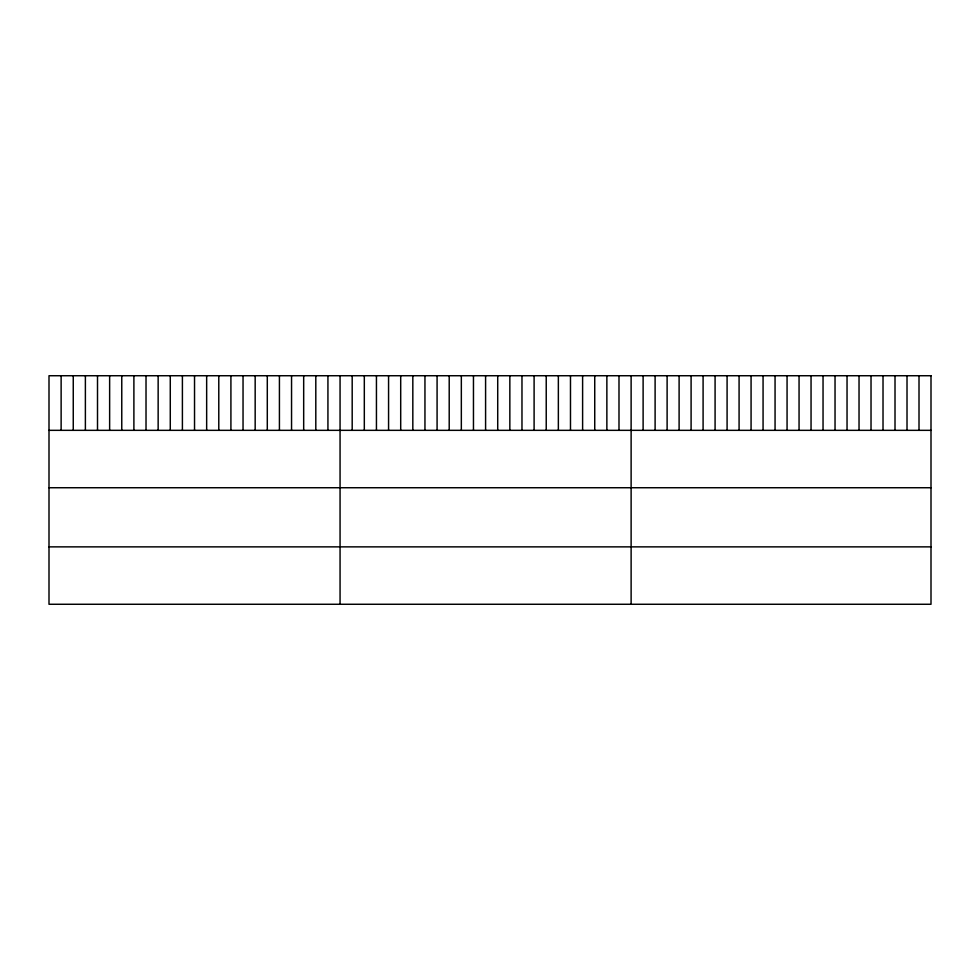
<?xml version="1.0" encoding="UTF-8"?>
<svg xmlns="http://www.w3.org/2000/svg" width="980" height="980" viewBox="0 0 980 980"><rect width="100%" height="100%" fill="white"/><g stroke="black" fill="none" stroke-linecap="round" stroke-linejoin="round"><path stroke-width="1.47" d="M49 430.33L931 430.33M49 487.734L931 487.734M49 546.865L931 546.865M919.007 375.732L919.007 430.33M907.014 375.732L907.014 430.33M895.01 375.732L895.01 430.33M883.017 375.732L883.017 430.33M871.024 375.732L871.024 430.33M859.031 375.732L859.031 430.33M847.039 375.732L847.039 430.33M835.034 375.732L835.034 430.33M823.041 375.732L823.041 430.33M811.048 375.732L811.048 430.33M799.055 375.732L799.055 430.33M787.063 375.732L787.063 430.33M775.058 375.732L775.058 430.33M763.065 375.732L763.065 430.33M751.072 375.732L751.072 430.33M739.079 375.732L739.079 430.33M727.087 375.732L727.087 430.33M715.082 375.732L715.082 430.33M703.089 375.732L703.089 430.33M691.096 375.732L691.096 430.33M679.103 375.732L679.103 430.33M667.111 375.732L667.111 430.33M655.106 375.732L655.106 430.33M643.113 375.732L643.113 430.33M631.12 375.732L631.12 604.268M618.993 375.732L618.993 430.33M606.865 375.732L606.865 430.33M594.738 375.732L594.738 430.33M582.61 375.732L582.61 430.33M570.483 375.732L570.483 430.33M558.355 375.732L558.355 430.33M546.227 375.732L546.227 430.33M534.1 375.732L534.1 430.33M521.973 375.732L521.973 430.33M509.845 375.732L509.845 430.33M497.718 375.732L497.718 430.33M485.59 375.732L485.59 430.33M473.463 375.732L473.463 430.33M461.335 375.732L461.335 430.33M449.208 375.732L449.208 430.33M437.08 375.732L437.08 430.33M424.952 375.732L424.952 430.33M412.825 375.732L412.825 430.33M400.698 375.732L400.698 430.33M388.57 375.732L388.57 430.33M376.443 375.732L376.443 430.33M364.315 375.732L364.315 430.33M352.188 375.732L352.188 430.33M340.06 375.732L340.06 604.268M327.933 375.732L327.933 430.33M315.805 375.732L315.805 430.33M303.678 375.732L303.678 430.33M291.55 375.732L291.55 430.33M279.423 375.732L279.423 430.33M267.295 375.732L267.295 430.33M255.168 375.732L255.168 430.33M243.04 375.732L243.04 430.33M230.913 375.732L230.913 430.33M218.785 375.732L218.785 430.33M206.657 375.732L206.657 430.33M194.53 375.732L194.53 430.33M182.403 375.732L182.403 430.33M170.275 375.732L170.275 430.33M158.148 375.732L158.148 430.33M146.02 375.732L146.02 430.33M133.893 375.732L133.893 430.33M121.765 375.732L121.765 430.33M109.638 375.732L109.638 430.33M97.51 375.732L97.51 430.33M85.383 375.732L85.383 430.33M73.255 375.732L73.255 430.33M61.128 375.732L61.128 430.33M931 375.732L49 375.732L49 604.268L931 604.268L931 375.732"/></g></svg>
